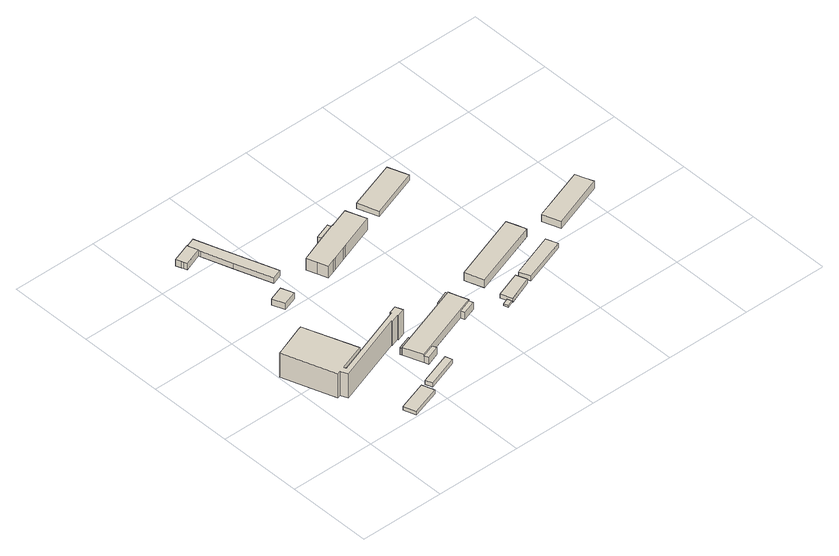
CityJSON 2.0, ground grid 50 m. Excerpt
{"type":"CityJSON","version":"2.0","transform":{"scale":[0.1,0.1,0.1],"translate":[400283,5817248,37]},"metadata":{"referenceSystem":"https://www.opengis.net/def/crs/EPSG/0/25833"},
"CityObjects":{
"building1":{"type":"Building","attributes":{"Gemeindeschluessel":"11000011","BezugspunktDach":"2200","function":"31001_3260","measuredHeight":2.42,"storeysAboveGround":1},"address":[{"country":"Germany","locality":"Berlin","thoroughfareNumber":"125 (281)","thoroughfareName":"Am Tierpark"}],"geometry":[{"type":"Solid","lod":"1","boundaries":[[[[0,1,2,3]],[[4,5,6,7]],[[4,7,3,2]],[[5,4,2,1]],[[6,5,1,0]],[[7,6,0,3]]]]}]},
"building2":{"type":"Building","attributes":{"Gemeindeschluessel":"11000011","BezugspunktDach":"2200","function":"31001_3260","measuredHeight":15.43,"storeysAboveGround":1},"address":[{"country":"Germany","locality":"Berlin","thoroughfareNumber":"125 (23)","thoroughfareName":"Am Tierpark"}],"geometry":[{"type":"Solid","lod":"1","boundaries":[[[[8,9,10,11,12,13,14,15,16,17,18,19,20,21,22,23,24,25,26]],[[27,28,29,30,31,32,33,34,35,36,37,38,39,40,41,42,43,44,45]],[[27,45,26,25]],[[28,27,25,24]],[[29,28,24,23]],[[30,29,23,22]],[[31,30,22,21]],[[32,31,21,20]],[[33,32,20,19]],[[34,33,19,18]],[[35,34,18,17]],[[36,35,17,16]],[[37,36,16,15]],[[38,37,15,14]],[[39,38,14,13]],[[40,39,13,12]],[[41,40,12,11]],[[42,41,11,10]],[[43,42,10,9]],[[44,43,9,8]],[[45,44,8,26]]]]}]},
"building3":{"type":"Building","attributes":{"Gemeindeschluessel":"11000011","BezugspunktDach":"2200","function":"31001_3260","measuredHeight":2.5,"storeysAboveGround":1},"address":[{"country":"Germany","locality":"Berlin","thoroughfareNumber":"125 (282)","thoroughfareName":"Am Tierpark"}],"geometry":[{"type":"Solid","lod":"1","boundaries":[[[[46,47,48,49]],[[50,51,52,53]],[[50,53,49,48]],[[51,50,48,47]],[[52,51,47,46]],[[53,52,46,49]]]]}]},
"building4":{"type":"Building","attributes":{"Gemeindeschluessel":"11000011","BezugspunktDach":"2200","function":"31001_3260","measuredHeight":3.91,"storeysAboveGround":1},"address":[{"country":"Germany","locality":"Berlin","thoroughfareNumber":"125 (27)","thoroughfareName":"Am Tierpark"}],"geometry":[{"type":"Solid","lod":"1","boundaries":[[[[54,55,56,57]],[[58,59,60,61]],[[58,61,57,56]],[[59,58,56,55]],[[60,59,55,54]],[[61,60,54,57]]]]}]},
"building5":{"type":"Building","attributes":{"Gemeindeschluessel":"11000011","function":"31001_3260"},"address":[{"country":"Germany","locality":"Berlin","thoroughfareNumber":"125 (28)","thoroughfareName":"Am Tierpark"}],"children":["building5-1","building5-2"]},
"building5-1":{"type":"BuildingPart","attributes":{"BezugspunktDach":"2200","measuredHeight":3.47,"storeysAboveGround":1},"parents":["building5"],"geometry":[{"type":"MultiSurface","lod":"1","boundaries":[[[62,63,64,65,66,67,68,69]],[[70,71,72,73,74,75,76,77]],[[70,77,69,68]],[[71,70,68,67]],[[72,71,67,66]],[[73,72,66,65]],[[74,73,65,64]],[[75,74,64,63]],[[76,75,63,62]],[[76,78,79]],[[79,80,69,77]],[[80,79,78,81]],[[81,78,76,62]]]}]},
"building5-2":{"type":"BuildingPart","attributes":{"BezugspunktDach":"2200","measuredHeight":4.29,"storeysAboveGround":1},"parents":["building5"],"geometry":[{"type":"MultiSurface","lod":"1","boundaries":[[[82,83,84,85,86,87,88,89]],[[77,79,78,76,90,91,92,93]],[[77,93,89,88]],[[80,69,88,87]],[[81,80,94,87,86]],[[62,81,86,85]],[[90,76,85,84]],[[91,90,84,83]],[[92,91,83,82]],[[93,92,82,89]],[[79,77,69,80]],[[78,95,79,94,80,81]],[[76,78,81,62]]]}]},
"building6":{"type":"Building","attributes":{"Gemeindeschluessel":"11000011","function":"31001_3260"},"address":[{"country":"Germany","locality":"Berlin","thoroughfareNumber":"125 (64)","thoroughfareName":"Am Tierpark"}],"children":["building6-1","building6-2","building6-3","building6-4","building6-5"]},
"building6-1":{"type":"BuildingPart","attributes":{"BezugspunktDach":"2200","measuredHeight":5.88,"storeysAboveGround":1},"parents":["building6"],"geometry":[{"type":"MultiSurface","lod":"1","boundaries":[[[96,97,98,99,100]],[[101,102,103,104,105]],[[101,106,107,108,105,100,99],[109,110,111,105]],[[102,101,99,98]],[[103,102,98,97]],[[112,113,114,115,116,117,103,97,96]],[[105,104,96,100]],[[108,107,106,101,118]],[[110,109,105,111]],[[104,119,114,113,112]],[[103,117,116,115]]]}]},
"building6-2":{"type":"BuildingPart","attributes":{"BezugspunktDach":"2200","measuredHeight":4.46,"storeysAboveGround":1},"parents":["building6"],"geometry":[{"type":"Solid","lod":"1","boundaries":[[[[120,121,113,112]],[[114,122,123,104]],[[122,114,113,121]],[[123,122,121,120]],[[104,123,120,112]],[[114,104,112,113]]]]}]},
"building6-3":{"type":"BuildingPart","attributes":{"BezugspunktDach":"2200","measuredHeight":4.46,"storeysAboveGround":1},"parents":["building6"],"geometry":[{"type":"MultiSurface","lod":"1","boundaries":[[[124,125,117,116]],[[103,126,127,115]],[[126,103,117,125]],[[127,126,125,124]],[[115,127,124,116]],[[128,115,116,117,103]]]}]},
"building6-4":{"type":"BuildingPart","attributes":{"BezugspunktDach":"2200","measuredHeight":4.46,"storeysAboveGround":1},"parents":["building6"],"geometry":[{"type":"Solid","lod":"1","boundaries":[[[[107,106,129,130]],[[131,101,108,132]],[[131,132,130,129]],[[101,131,129,106]],[[132,108,107,130]],[[108,101,106,107]]]]}]},
"building6-5":{"type":"BuildingPart","attributes":{"BezugspunktDach":"2200","measuredHeight":4.46,"storeysAboveGround":1},"parents":["building6"],"geometry":[{"type":"Solid","lod":"1","boundaries":[[[[111,110,133,134]],[[135,109,105,136]],[[135,136,134,133]],[[109,135,133,110]],[[136,105,111,134]],[[105,109,110,111]]]]}]},
"building7":{"type":"Building","attributes":{"Gemeindeschluessel":"11000011","function":"31001_3260"},"address":[{"country":"Germany","locality":"Berlin","thoroughfareNumber":"125 (71)","thoroughfareName":"Am Tierpark"}],"children":["building7-1","building7-2"]},
"building7-1":{"type":"BuildingPart","attributes":{"BezugspunktDach":"2200","measuredHeight":8.33,"storeysAboveGround":1},"parents":["building7"],"geometry":[{"type":"MultiSurface","lod":"1","boundaries":[[[137,138,139,140,141,142,143,144,145,146,147,148,149]],[[150,151,152,153,154,155,156,157,158,159,160,161,162]],[[150,162,149,148]],[[163,164,150,148,147]],[[152,151,147,146]],[[153,152,146,145]],[[154,153,145,144]],[[155,154,144,143]],[[156,155,143,142]],[[157,156,142,141]],[[158,157,141,140]],[[159,158,140,139]],[[160,159,139,138]],[[161,160,138,137]],[[162,161,137,149]],[[151,150,164,163]]]}]},
"building7-2":{"type":"BuildingPart","attributes":{"BezugspunktDach":"2200","measuredHeight":6.7,"storeysAboveGround":1},"parents":["building7"],"geometry":[{"type":"Solid","lod":"1","boundaries":[[[[164,163,165,166]],[[167,151,150,168]],[[167,168,166,165]],[[151,167,165,163]],[[168,150,164,166]],[[150,151,163,164]]]]}]},
"building8":{"type":"Building","attributes":{"Gemeindeschluessel":"11000011","BezugspunktDach":"2200","function":"31001_3260","measuredHeight":1.1,"storeysAboveGround":1},"address":[{"country":"Germany","locality":"Berlin","thoroughfareNumber":"125 (65)","thoroughfareName":"Am Tierpark"}],"geometry":[{"type":"Solid","lod":"1","boundaries":[[[[169,170,171,172]],[[173,174,175,176]],[[173,176,172,171]],[[174,173,171,170]],[[175,174,170,169]],[[176,175,169,172]]]]}]},
"building9":{"type":"Building","attributes":{"Gemeindeschluessel":"11000011","BezugspunktDach":"2200","function":"31001_3260","measuredHeight":2.63,"storeysAboveGround":1},"address":[{"country":"Germany","locality":"Berlin","thoroughfareNumber":"125 (66)","thoroughfareName":"Am Tierpark"}],"geometry":[{"type":"Solid","lod":"1","boundaries":[[[[177,178,179,180]],[[181,182,183,184]],[[181,184,180,179]],[[182,181,179,178]],[[183,182,178,177]],[[184,183,177,180]]]]}]},
"building10":{"type":"Building","attributes":{"Gemeindeschluessel":"11000011","BezugspunktDach":"2200","function":"31001_3260","measuredHeight":5.72,"storeysAboveGround":1},"address":[{"country":"Germany","locality":"Berlin","thoroughfareNumber":"125 (68)","thoroughfareName":"Am Tierpark"}],"geometry":[{"type":"Solid","lod":"1","boundaries":[[[[185,186,187,188,189]],[[190,191,192,193,194]],[[190,194,189,188]],[[191,190,188,187]],[[192,191,187,186]],[[193,192,186,185]],[[194,193,185,189]]]]}]},
"building11":{"type":"Building","attributes":{"Gemeindeschluessel":"11000011","BezugspunktDach":"2200","function":"31001_3260","measuredHeight":3.01,"storeysAboveGround":1},"address":[{"country":"Germany","locality":"Berlin","thoroughfareNumber":"125 (67)","thoroughfareName":"Am Tierpark"}],"geometry":[{"type":"Solid","lod":"1","boundaries":[[[[195,196,197,198]],[[199,200,201,202]],[[199,202,198,197]],[[200,199,197,196]],[[201,200,196,195]],[[202,201,195,198]]]]}]},
"building12":{"type":"Building","attributes":{"Gemeindeschluessel":"11000011","BezugspunktDach":"2200","function":"31001_3260","measuredHeight":3.38,"storeysAboveGround":1},"address":[{"country":"Germany","locality":"Berlin","thoroughfareNumber":"125 (70)","thoroughfareName":"Am Tierpark"}],"geometry":[{"type":"Solid","lod":"1","boundaries":[[[[203,204,205,206]],[[207,208,209,210]],[[207,210,206,205]],[[208,207,205,204]],[[209,208,204,203]],[[210,209,203,206]]]]}]},
"building13":{"type":"Building","attributes":{"Gemeindeschluessel":"11000011","BezugspunktDach":"2200","function":"31001_3260","measuredHeight":5.19,"storeysAboveGround":1},"address":[{"country":"Germany","locality":"Berlin","thoroughfareNumber":"125 (69)","thoroughfareName":"Am Tierpark"}],"geometry":[{"type":"Solid","lod":"1","boundaries":[[[[211,212,213,214,215]],[[216,217,218,219,220]],[[216,220,215,214]],[[217,216,214,213]],[[218,217,213,212]],[[219,218,212,211]],[[220,219,211,215]]]]}]}
},
"vertices":[
[305,8,37],[477,65,37],[453,136,37],[282,79,37],[453,136,12],[477,65,12],[305,8,12],[282,79,12],
[108,356,168],[128,363,168],[144,321,168],[562,470,168],[564,466,168],[612,484,168],[614,478,168],[661,495,168],[655,511,168],[645,538,168],[599,523,168],[601,515,168],[167,360,168],[160,374,168],[317,428,168],[208,735,168],[193,731,168],[20,667,168],[3,660,168],[20,667,14],[193,731,14],[208,735,14],[317,428,14],[160,374,14],[167,360,14],[601,515,14],[599,523,14],[645,538,14],[655,511,14],[661,495,14],[614,478,14],[612,484,14],[564,466,14],[562,470,14],[144,321,14],[128,363,14],[108,356,14],[3,660,14],
[504,108,38],[692,174,38],[678,213,38],[488,149,38],[678,213,13],[692,174,13],[504,108,13],[488,149,13],
[359,1011,53],[444,1040,53],[418,1112,53],[332,1082,53],[418,1112,14],[444,1040,14],[359,1011,14],[332,1082,14],
[316,1589,46],[321,1577,46],[379,1405,46],[451,1194,46],[509,1215,46],[401,1529,46],[353,1670,46],[296,1650,46],[353,1670,11],[401,1529,11],[509,1215,11],[451,1194,11],[379,1405,11],[321,1577,11],[316,1589,11],[296,1650,11],[306,1619,11],[301,1633,11],[301,1633,46],[306,1619,46],
[197,1581,51],[202,1567,51],[208,1551,51],[316,1589,51],[306,1619,51],[301,1633,51],[296,1650,51],[186,1611,51],[208,1551,11],[202,1567,11],[197,1581,11],[186,1611,11],[301,1633,13],[302,1633,11],
[592,272,63],[1027,427,63],[1008,481,63],[990,535,63],[552,383,63],[990,535,12],[1008,481,12],[1027,427,12],[592,272,12],[552,383,12],[990,535,56],[909,507,56],[909,507,12],[633,411,12],[633,411,56],[552,383,56],[592,272,56],[671,300,56],[671,300,12],[946,398,12],[946,398,56],[1027,427,56],[975,530,12],[650,293,12],
[601,246,56],[681,275,56],[681,275,12],[601,246,12],
[955,374,56],[1035,403,56],[1035,403,12],[955,374,12],[986,412,12],
[985,550,56],[904,517,56],[985,550,12],[904,517,12],
[628,423,56],[548,395,56],[628,423,12],[548,395,12],
[648,1099,91],[668,1041,91],[717,1059,91],[736,1065,91],[814,1093,91],[835,1101,91],[1046,1177,91],[1025,1235,91],[1004,1293,91],[891,1253,91],[890,1256,91],[797,1222,91],[627,1159,91],[797,1222,16],[890,1256,16],[891,1253,16],[1004,1293,16],[1025,1235,16],[1046,1177,16],[835,1101,16],[814,1093,16],[736,1065,16],[717,1059,16],[668,1041,16],[648,1099,16],[627,1159,16],[890,1256,78],[797,1222,78],
[880,1283,78],[786,1250,78],[880,1283,16],[786,1250,16],
[1170,299,24],[1206,313,24],[1197,338,24],[1160,324,24],[1197,338,13],[1206,313,13],[1170,299,13],[1160,324,13],
[1211,313,38],[1359,369,38],[1336,431,38],[1186,377,38],[1336,431,12],[1359,369,12],[1211,313,12],[1186,377,12],
[1182,483,64],[1586,625,64],[1567,679,64],[1547,733,64],[1144,590,64],[1547,733,13],[1567,679,13],[1586,625,13],[1182,483,13],[1144,590,13],
[1386,373,39],[1647,465,39],[1622,531,39],[1362,439,39],[1622,531,9],[1647,465,9],[1386,373,9],[1362,439,9],
[1159,1214,48],[1446,1315,48],[1404,1432,48],[1117,1333,48],[1404,1432,14],[1446,1315,14],[1159,1214,14],[1117,1333,14],
[1751,555,61],[2068,669,61],[2050,719,61],[2031,770,61],[1713,660,61],[2031,770,14],[2050,719,14],[2068,669,14],[1751,555,14],[1713,660,14]
]}
